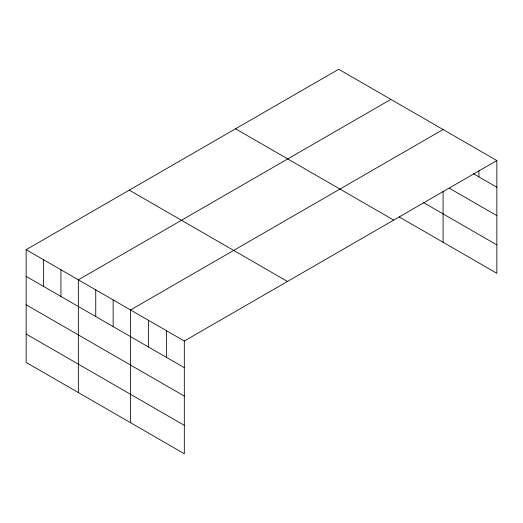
<?xml version="1.0" encoding="UTF-8"?>
<svg xmlns="http://www.w3.org/2000/svg" width="523" height="523" viewBox="0 0 523 523"><rect width="100%" height="100%" fill="white"/><g stroke="black" fill="none" stroke-linecap="round" stroke-linejoin="round"><path stroke-width="0.78" d="M496.85 160.568L184.318 341.003L184.318 453.748L26.15 362.432L26.15 249.687L338.682 69.252L496.85 160.568L496.85 273.313L399.226 216.953M390.877 99.383L78.345 279.825L78.345 392.57M443.073 129.521L130.541 309.956L130.541 422.702M473.407 173.714L496.85 187.247M449.277 188.182L496.85 215.646M423.584 202.61L496.85 244.914M235.546 128.795L393.714 220.111M129.286 190.143L287.454 281.459M26.15 249.687L184.318 341.003M26.15 276.366L184.318 367.682M26.15 304.772L184.318 396.088M26.15 334.034L184.318 425.349M478.924 170.433L478.924 176.898M443.073 191.104L443.073 242.267M166.392 330.654L166.392 357.333M148.467 320.305L148.467 346.984M113.145 299.914L113.145 326.594M95.742 289.866L95.742 316.546M60.949 269.776L60.949 296.456M43.546 259.735L43.546 286.414"/></g></svg>
